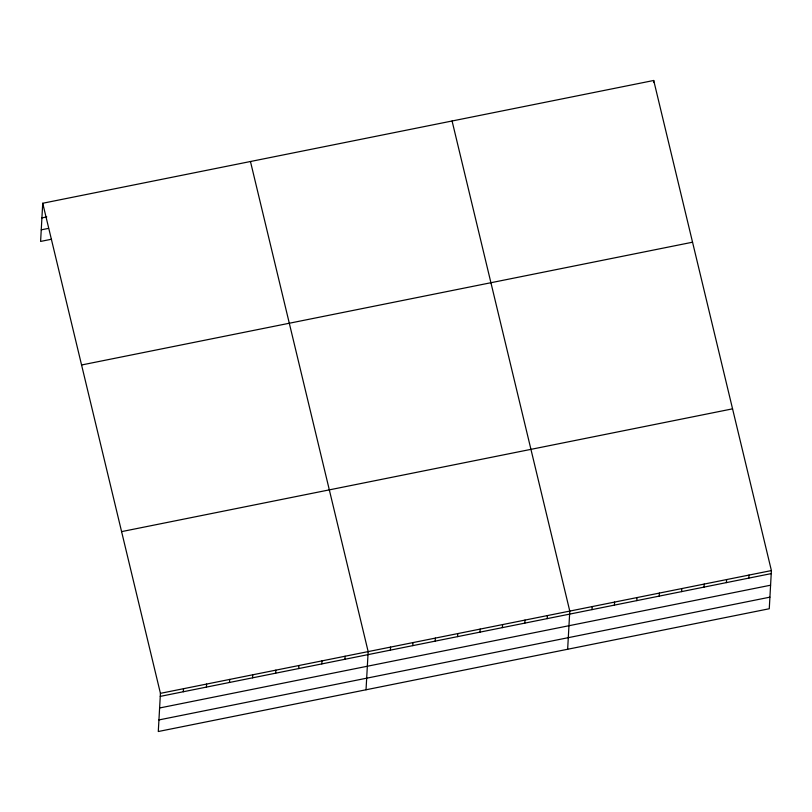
<?xml version="1.0" encoding="UTF-8"?>
<svg xmlns="http://www.w3.org/2000/svg" width="812" height="812" viewBox="0 0 812 812"><rect width="100%" height="100%" fill="white"/><g stroke="black" fill="none" stroke-linecap="round" stroke-linejoin="round"><path stroke-width="1.22" d="M42.731 203.254L160.431 693.346L158.289 731.521L769.268 608.746L771.4 570.572L653.711 80.479L42.731 203.254L40.6 241.428L51.532 239.235M183.339 691.743L183.512 688.708M206.421 687.104L206.593 684.069M229.502 682.466L229.674 679.431M252.583 677.827L252.755 674.792M275.664 673.189L275.836 670.154M298.745 668.55L298.917 665.515M321.826 663.911L321.999 660.877M344.907 659.273L345.08 656.238M366.029 689.784L368.161 651.6L250.461 161.507M390.389 650.138L390.562 647.093M412.79 645.631L412.963 642.596M435.191 641.135L435.364 638.09M457.603 636.628L457.765 633.593M480.004 632.132L480.166 629.087M502.405 627.625L502.577 624.59M524.806 623.129L524.978 620.084M547.207 618.622L547.379 615.587M567.649 649.265L569.78 611.081L452.081 120.998M592.009 609.619L592.181 606.584M614.41 605.123L614.582 602.078M653.589 82.499L653.711 80.479M636.821 600.616L636.984 597.581M659.222 596.12L659.385 593.075M681.623 591.613L681.796 588.578M704.024 587.117L704.197 584.072M726.425 582.61L726.598 579.575M748.826 578.114L748.999 575.069M41.919 217.89L46.771 216.916M41.25 229.837L48.537 228.375M81.576 364.984L692.545 242.209M121.587 531.616L732.556 408.842M160.431 693.346L771.4 570.572M160.258 696.381L771.227 573.607M159.609 707.983L770.578 585.208M158.939 719.929L769.918 597.155"/></g></svg>
